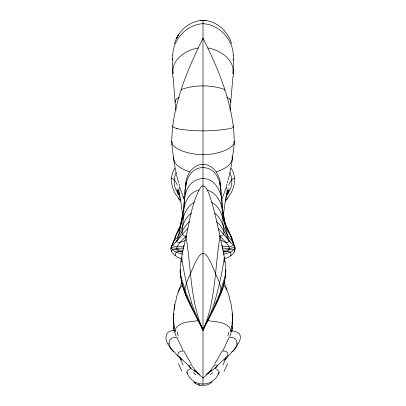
<?xml version="1.0" encoding="UTF-8"?>
<svg xmlns="http://www.w3.org/2000/svg" width="406" height="406" viewBox="0 0 406 406"><rect width="100%" height="100%" fill="white"/><g stroke="black" fill="none" stroke-linecap="round" stroke-linejoin="round"><path stroke-width="0.61" d="M222.356 248.305L222.285 247.071M180.898 277.663C179.848 273.441 180.051 269.031 180.497 264.742C181.254 258.155 182.675 251.669 184.055 245.188C189.267 225.853 190.658 204.731 200.686 187.075L203 185.77L205.314 187.075L207.613 190.693L209.872 196.184L212.079 203.107L216.256 219.484L223.082 250.553L225.066 261.398L225.843 269.33L225.457 277.41L222.249 288.91L216.621 302.612L206.522 323.283M220.544 188.414C221.392 177.726 214.896 164.684 203 164.273C191.104 164.684 184.603 177.726 185.456 188.42M220.108 236.86L220.118 235.998C214.612 267.381 216.134 300.399 203 330.098L193.5 311.016L186.115 293.239L181.299 277.719L180.188 271.929L180.492 269.564M184.989 194.388C184.431 183.055 189.46 167.582 203 167.612C216.54 167.582 221.569 183.055 221.011 194.388M179.488 186.765C178.254 190.399 178.452 194.489 180.061 197.981M172.469 60.052L172.631 55.419M183.644 248.305L183.715 247.071M232.846 73.958L233.308 69.061L233.288 59.641M172.712 59.641L172.692 69.061L173.154 73.958M185.593 183.938L185.537 185.029M233.211 55.561C233.262 39.544 219.088 24.365 203 23.695C186.912 24.365 172.738 39.544 172.789 55.561M234.257 142.79C234.135 105.89 219.022 70.674 203 38.113C186.978 70.674 171.865 105.89 171.743 142.79M173.575 317.553L173.788 330.915M232.988 76.44L230.004 110.259M183.776 206.481L185.319 188.45M233.176 72.552C234.034 58.987 219.732 49.892 207.786 47.969M183.71 207.542L183.441 211.161M173.601 317.127L173.925 313.478M175.793 301.633C176.351 295.441 179.031 289.605 182.578 284.57M234.125 144.82L231.943 162.156L229.654 174.007M232.212 330.915L232.425 317.553M224.614 280.881C223.782 286.499 222.092 292.239 219.052 297.075M173.661 156.919C173.129 165.389 183.03 169.469 189.653 171.905M221.128 291.934C217.098 305.378 208.44 317.203 203 330.098C194.586 312.204 183.07 294.705 180.365 274.781M225.939 197.981C227.548 194.489 227.746 190.399 226.512 186.765M223.315 215.672L225.269 201.087L227.258 190.241M225.635 274.781L225.102 277.663M171.88 140.978C171.18 146.317 177.595 148.824 181.528 150.677C188.343 153.361 195.687 154.61 203 154.661C211.069 154.584 219.215 153.128 226.573 149.753C229.872 148.012 234.927 145.465 234.12 140.978M187.663 373.865C185.339 371.698 188.866 369.333 190.764 368.592M230.841 102.302L230.75 100.541L229.309 98.82M174.022 309.504L175.412 301.683M174.489 306.571L174.829 304.429M175.067 331.149L175.164 330.824M230.973 331.88A32.307 11.83 -9.9 0 0 231.095 330.286C232.465 322.968 233.08 315.371 231.613 308.017M174.387 308.017C172.931 315.376 173.509 322.978 174.93 330.291C178.239 321.714 190.094 321.887 197.834 320.694M182.304 218.819L182.472 217.936M215.236 368.592C217.55 369.247 220.991 372.475 217.743 374.337M174.484 307.586L174.671 306.718M177.884 231.044C185.014 217.22 180.391 195.489 198.808 189.952M183.852 246.32L184.096 245.386M182.746 215.332C180.782 223.31 179.716 231.491 177.508 239.408C173.92 244.087 183.4 242.149 185.106 240.21M229.522 174.575L228.04 180.254M232.237 328.718L232.364 327.505L231.638 326.409M172.626 126.332L172.789 125.774M227.223 183.055L227.725 181.355M227.071 194.469L228.248 190.526L226.858 194.789M214.322 303.049C218.631 288.27 222.321 272.116 224.351 257.353M226.315 185.984L226.888 184.187M174.463 43.635C177.975 31.105 189.698 20.584 203 20.366C216.302 20.584 228.025 31.105 231.537 43.635M181.386 280.881C184.644 298.659 195.966 313.747 203 330.098L212.5 311.016L219.885 293.239L224.701 277.719L225.812 271.929L225.508 269.564M171.702 246.239L174.555 239.124M226.178 187.577L221.448 200.625M178.067 292.153L181.472 283.342M228.745 185.141C229.847 182.482 231.303 178.66 234.617 178.29M176.113 172.733C172.535 180.01 174.012 189.115 179.422 195.088M175.453 255.425L175.29 255.734L172.956 253.643A11.612 9.135 10.1 0 1 171.763 251.948L170.88 249.091L171.408 246.772A10.201 8.09 6.6 0 1 171.911 245.909L171.647 245.696L172.185 245.513L176.95 246.914L183.908 246.066M226.096 357.782L222.93 365.116M172.23 245.32L176.96 232.658L178.975 228.436M171.165 247.797L170.825 248.37L170.87 247.792L171.555 247.401L176.63 248.558L183.644 248.02M224.026 360.137C229.182 357.742 229.811 350.139 222.686 351.109L229.065 337.503C239.474 336.163 238.819 347.81 231.806 351.987M203.244 329.555L205.416 324.678M214.936 367.973L217.058 366.593L217.256 365.811L216.738 365.212L214.612 364.852L210.024 371.191L206.466 374.383M175.524 237.063L174.879 238.423C175.443 234.947 178.224 232.374 179.599 229.223C183.02 219.631 184.258 207.928 194.185 202.421M199.3 322.425L203 330.098L206.7 322.425M234.287 251.943L235.11 249.477L234.851 247.381M234.237 248.964C232.014 252.654 227.071 253.212 223.32 254.329M174.829 168.201C168.272 178.473 171.941 192.175 180.482 200.112M219.164 372.332C213.333 387.923 192.667 387.923 186.836 372.332M207.882 373.251L206.304 374.687A1.391 1.319 0 0 1 206.081 374.753M207.902 373.332L207.588 373.759L217.058 366.593M172.185 245.513C177.919 240.499 182.137 234.039 187.582 228.715M171.571 251.233C171.662 246.944 180.168 251.258 183.182 249.964M176.975 240.778C181.228 234.389 183.314 226.467 189.592 221.514M226.578 195.088C231.988 189.115 233.465 180.01 229.887 172.733M225.477 201.051L227.614 198.57M225.518 200.112C234.059 192.175 237.728 178.473 231.171 168.201M208.481 372.835L203 378.189L197.519 372.835M227.512 356.615C233.937 350.2 251.075 332.387 230.745 330.738M174.362 326.409L173.636 327.505L173.763 328.718M175.666 242.169L176.336 241.504M176.691 98.82C173.22 101.632 176.366 106.55 175.996 110.259M191.419 213.246C182.467 219.281 182.654 231.1 176.047 238.667C174.357 240.58 172.139 242.712 172.342 245.498M224.285 90.436L224.625 89.452C211.485 84.727 194.515 84.727 181.375 89.452L181.36 90.112M209.344 371.703L210.587 370.957M212.231 382.127L208.562 384.426L204.076 385.649M224.178 258.972C227.436 257.79 230.811 256.308 233.135 253.643A11.292 8.866 -10.5 0 0 234.272 251.938M216.347 171.905C223.041 169.5 234.049 164.806 232.014 155.995M223.31 252.197C237.084 250.233 223.214 240.575 219.692 235.927C227.441 236.891 222.087 225.858 222.909 221.884C222.077 210.744 221.595 199.579 220.681 188.45M229.349 128.641C212.013 131.62 193.987 131.62 176.651 128.641M223.807 251.837L227.512 251.365L229.933 251.816L230.994 253.74L230.821 255.734L230.572 255.425M198.214 47.969C186.268 49.892 171.966 58.987 172.824 72.552M221.904 245.386L222.092 246.066L229.05 246.914L233.815 245.513L234.353 245.696L234.095 245.909A10.282 8.161 -6.8 0 1 234.597 246.772L234.734 247.071M222.356 248.02L229.38 248.558L234.485 247.401L235.165 247.792L235.186 248.37L234.841 247.797M222.818 249.964C225.726 251.177 235.115 246.95 234.465 251.233M210.881 370.942L211.947 370.714L210.536 370.566M234.759 178.28L234.47 178.295M203 20.366L200.092 20.564L205.852 20.544M175.255 330.738C164.521 329.378 164.11 339.761 169.008 345.734C172.981 350.83 177.315 355.732 181.974 360.137M195.464 370.566C192.683 370.891 190.17 367.77 188.744 365.811L189.749 365.024L191.388 364.852L195.976 371.191L199.534 374.383M195.413 370.957L196.656 371.703M171.53 178.295C173.474 177.995 176.696 182.578 177.255 185.141M208.166 320.694C215.906 321.887 227.761 321.714 231.07 330.291M195.119 370.942L194.063 370.759L199.696 374.687A1.391 1.319 0 0 0 199.919 374.753M182.258 251.837C180.223 251.603 177.346 250.507 175.955 252.618C173.154 256.628 179.188 257.835 181.939 258.972M182.502 254.136C178.757 252.968 173.565 252.202 171.667 248.218A5.577 3.7 -2 0 1 171.555 247.401L171.829 246.214A9.5 6.389 2.9 0 1 172.21 245.518M199.904 385.269L198.666 384.837L203 385.7L203 185.669M207.192 189.952C226.335 196.717 222.386 220.483 227.705 236.419C227.802 237.901 228.979 240.57 229.375 241.265C226.883 244.082 223.503 241.235 220.894 240.21M182.36 252.045C169.2 250.172 182.984 240.21 186.308 235.927C183.537 237.469 181.249 233.445 182.192 231.029C182.852 226.147 183.131 221.224 183.482 216.317C184.74 204.193 182.365 188.8 194.246 181.086C212.094 171.337 223.386 191.353 222.255 207.014M199.026 384.959L196.397 383.934L194.768 382.802M191.064 367.973L188.942 366.593M181.649 257.353C183.679 272.116 187.369 288.27 191.678 303.049M193.769 382.127L195.596 383.36M211.815 202.421C222.265 208.095 222.787 220.504 226.913 230.202C228.238 233.293 231.643 235.46 232.009 238.916M174.194 351.987C167.181 347.81 166.526 336.163 176.935 337.503L183.314 351.109C180.147 350.469 176.108 353.281 178.488 356.615M216.408 221.514C222.686 226.467 224.772 234.389 229.025 240.778M218.418 228.715C223.863 234.039 228.081 240.499 233.815 245.513C233.551 241.874 232.09 238.297 230.41 235.079M214.581 213.246C223.173 219.133 223.412 230.303 229.314 237.946C231.603 240.291 233.952 242.824 234.343 246.239M229.664 241.504L230.334 242.169M178.386 198.57L180.523 201.051M186.948 297.075L185.506 294.594L184.872 291.934M226.436 227.035L229.552 232.658L233.77 245.32M223.422 284.57C226.969 289.605 229.649 295.441 230.207 301.633M198.098 373.332L198.412 373.759L198.118 373.251M183.07 365.116L179.904 357.782M230.836 330.824L230.933 331.149M200.584 324.678L202.756 329.555M224.579 283.469L227.076 289.777M184.552 200.625L179.822 187.577M183.426 196.616L184.045 198.199M203 330.098C189.866 300.399 191.388 267.381 185.882 235.998L185.892 236.86M179.142 194.789L177.752 190.526L178.929 194.469M179.107 184.162L179.68 185.958M178.27 181.335L178.772 183.03M233.211 125.774L233.374 126.332M178.102 180.771L176.473 174.56M234.343 246.696L234.495 247.954A6.405 4.238 2.1 0 1 234.247 248.964M223.254 215.332L224.838 221.986L229.04 232.278M176.341 173.996L174.057 162.156L171.875 144.82M222.092 246.066L222.148 246.32M178.741 190.241L180.731 201.087L182.685 215.672M231.329 306.718L231.516 307.586M230.583 301.673L231.511 306.555M223.533 217.936L223.706 218.819M223.447 217.479L223.112 215.601M223.868 219.692L224.031 220.544M222.706 212.642L222.813 213.617M221.133 289.666L220.58 286.453L219.103 281.845L211.008 263.032L207.852 257.323L206.243 255.247L204.624 253.887L203 253.405L201.376 253.887L199.757 255.247L198.148 257.323L194.992 263.032L186.897 281.845L185.42 286.453L184.867 289.666A53.277 26.075 3.8 0 0 184.989 291.934M232.075 313.478L232.399 317.127M175.159 102.302L173.012 76.44M222.513 210.653L222.29 207.542M220.463 185.029L220.407 183.938M233.369 55.419L233.531 60.052M224.736 258.186L224.736 262.235M203 20.3L203 37.951M203 38.113L203 185.38M181.264 258.186L181.238 262.291M236.744 343.77A7.46 0.457 -40 0 1 237.109 343.491M226.898 356.407A34.936 6.034 -44.9 0 1 217.337 365.593M168.891 343.491A7.46 0.457 40 0 1 169.256 343.77M188.663 365.593A34.936 6.034 44.9 0 1 179.102 356.407M181.949 371.18A124.576 57.353 36.1 0 1 178.478 363.73M227.522 363.73A124.576 57.353 -36.1 0 1 224.051 371.18M175.209 331.9A32.307 11.789 10.7 0 1 174.956 330.296M178.153 335.985A34.804 9.84 70.8 0 1 177.163 331.93M228.837 331.93A34.804 9.84 -70.8 0 1 227.847 335.985M199.255 322.415A103.322 41.371 54.9 0 1 191.632 303.028M186.237 182.624A54.277 6.669 -80.5 0 1 186.06 186.1M219.94 186.1A54.277 6.669 80.5 0 1 219.763 182.624M214.368 303.028A103.322 41.371 -54.9 0 1 206.745 322.415M233.886 245.493A10.054 6.8 -4.2 0 1 234.379 246.691M221.077 289.671A53.277 26.111 -1.7 0 1 221.204 291.934M234.226 142.704A25.421 4.552 87.1 0 1 234.095 144.729M233.328 126.332A40.067 5.714 2.7 0 1 229.938 128.707M227.796 194.844A130.707 16.179 87.1 0 1 229.111 188.81M171.905 144.729A25.421 4.552 -87.1 0 1 171.774 142.704M177.346 128.565A40.067 5.603 -2.1 0 1 172.662 126.332M172.707 76.369A67.629 13.814 86.2 0 1 172.514 72.395M172.778 59.738A24.132 6.613 84.7 0 1 172.819 58.956M233.486 72.395A67.629 13.814 -86.2 0 1 233.293 76.369M233.181 58.956A24.132 6.613 -84.7 0 1 233.222 59.738M176.889 188.81A130.707 16.179 -87.1 0 1 178.204 194.844M176.762 98.82A40.361 9.769 -1.1 0 1 179.396 97.207M226.797 97.186A40.361 9.82 1 0 1 229.37 98.815M195.991 374.738A18.503 9.577 65 0 1 193.292 372.576M191.226 363.609A32.668 5.151 61.3 0 1 183.933 351.058M176.148 336.371A19.092 2.243 61.6 0 1 174.935 330.905M212.708 372.576A18.503 9.577 -65 0 1 210.009 374.738M222.067 351.058A32.668 5.151 -61.3 0 1 214.774 363.609M231.065 330.905A19.092 2.243 -61.6 0 1 229.852 336.371M178.615 34.576L176.615 38.073L178.615 34.576"/></g></svg>
